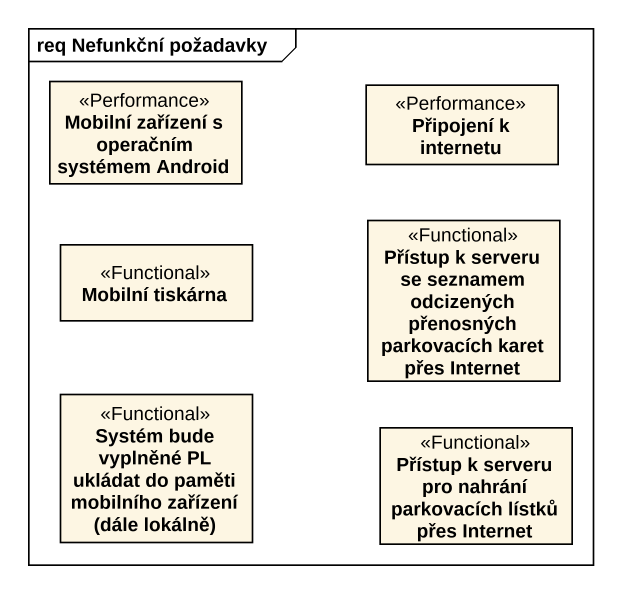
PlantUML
@startuml
mainframe req Nefunkční požadavky
hide circle
hide empty members
class "Mobilní zařízení s operačním systémem Android" as Mobilní_zařízení_s <<Performance>>
class "Připojení k internetu" as Připojení_k_internetu <<Performance>>
class "Mobilní tiskárna" as Mobilní_tiskárna <<Functional>>
class "Přístup k serveru se seznamem odcizených přenosných parkovacích karet přes Internet" as Přístup_k_serveru_se <<Functional>>
class "Systém bude vyplněné PL ukládat do paměti mobilního zařízení (dále lokálně)" as Systém_bude_vyplněné_PL <<Functional>>
class "Přístup k serveru pro nahrání parkovacích lístků přes Internet" as Přístup_k_serveru_pro <<Functional>>
@enduml
